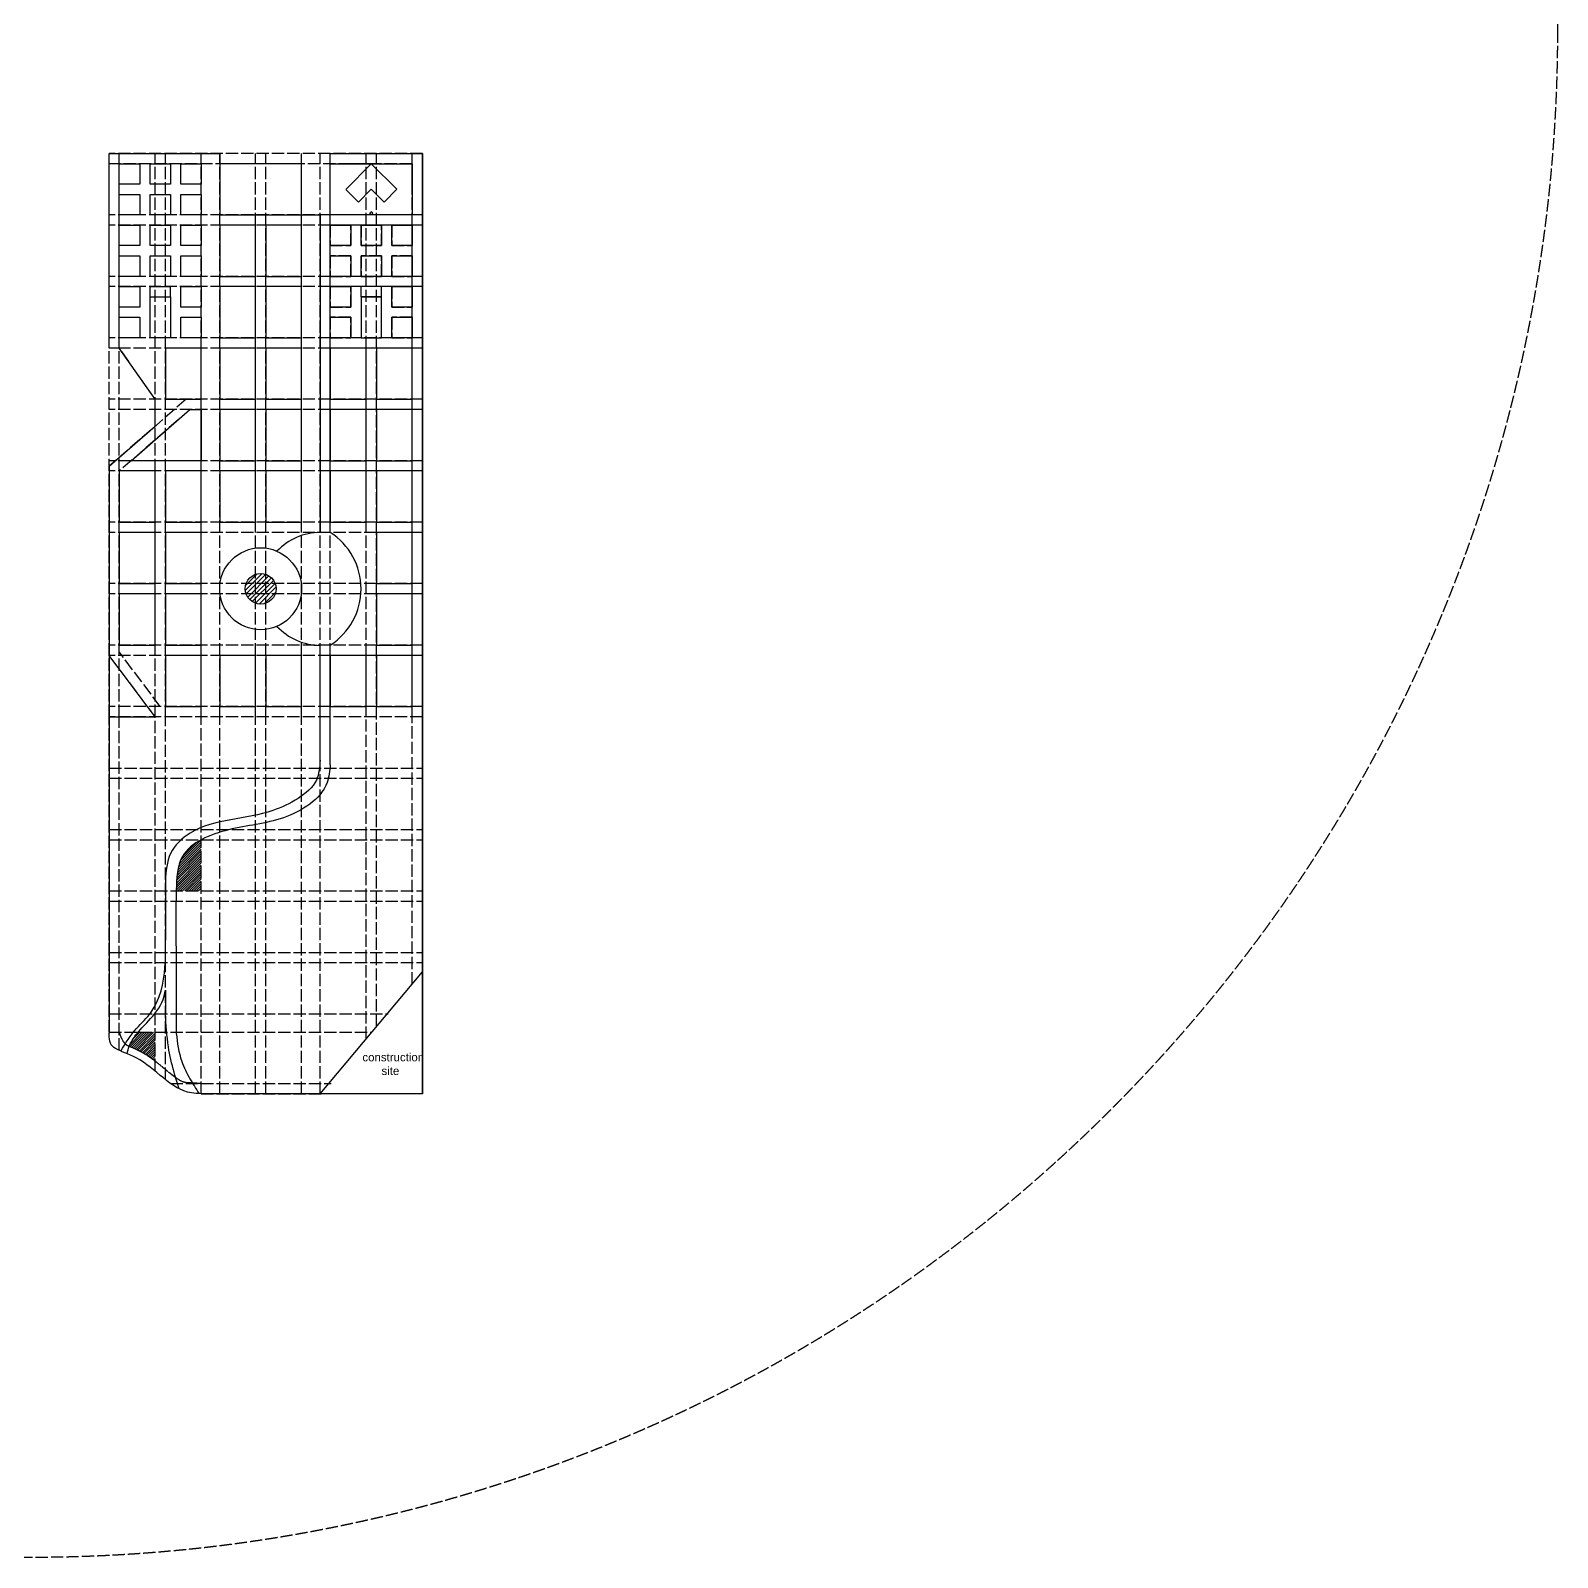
# Model space of a CAD drawing. Header units: millimetres. Extents: x -14568604 to 2614826, y -15966657 to 4339860.
# Drawn here: x -2103801 to -613052, y -14064822 to -12574073 of the extents above; entities that cross this region are included whole.
import ezdxf

# ---------------------------------------------------------------- set-up
doc = ezdxf.new("R2010")
doc.units = ezdxf.units.MM
doc.linetypes.add('ACAD_ISO02W100', pattern=[15, 12, -3])
for name, color, linetype in [('buildings', 1, 'Continuous'), ('občanská vybavenost', 170, 'Continuous'), ('roads', 7, 'Continuous'), ('základní mřížka', 50, 'ACAD_ISO02W100')]:
    doc.layers.add(name, color=color, linetype=linetype)
for name, color, linetype, lineweight in [('kyslíkové stanice', 130, 'Continuous', 30), ('master plan', 7, 'Continuous', 30), ('research centra', 220, 'Continuous', 30), ('universita', 90, 'Continuous', 30), ('vodní plocha', 130, 'Continuous', 30)]:
    doc.layers.add(name, color=color, linetype=linetype, lineweight=lineweight)
doc.styles.get("Standard").update_dxf_attribs({"font": 'arial.ttf'})
pattern_1 = [(45, (6873106.2, -6628408.5), (-1122.53202, 1122.53202), [])]

msp = doc.modelspace()

# ---------------------------------------------------------------- hatches: boundary and pattern name
at = {"layer": 'buildings', "ltscale": 1000}
h = msp.add_hatch(dxfattribs=at)
h.set_pattern_fill('ANSI31', color=256, scale=500)
h.set_pattern_definition(pattern_1)
edge = h.paths.add_edge_path()
edge.add_spline(control_points=[(-1937222.787, -13364066.404), (-1945004.34, -13368238.56), (-1960262.106, -13380694.778), (-1961254.857, -13402049.455), (-1961580.209, -13413884.298), (-1961585.161, -13414066.404)], knot_values=[167592.0974610788, 167592.0974610788, 167592.0974610788, 167592.0974610788, 193013.5709958448, 226465.3012524083, 226988.3350473722, 226988.3350473722, 226988.3350473722, 226988.3350473722], degree=3, periodic=0)
edge.add_line((-1961585.161, -13414066.404), (-1937118.236, -13414066.404))
edge.add_line((-1937118.236, -13414066.404), (-1937118.236, -13364066.404))
edge.add_line((-1937118.236, -13364066.404), (-1937222.787, -13364066.404))
h = msp.add_hatch(dxfattribs=at)
h.set_pattern_fill('ANSI31', color=256, scale=500)
h.set_pattern_definition(pattern_1)
edge = h.paths.add_edge_path()
edge.add_spline(control_points=[(-1998813.868, -13552122.036), (-1999521.702, -13552971.916), (-2002877.97, -13557147.405), (-2005876.814, -13561826.663), (-2007439.204, -13565853.926), (-2007468.371, -13565929.949)], knot_values=[10128.4235786357, 10128.4235786357, 10128.4235786357, 10128.4235786357, 13454.7707628699, 26211.971628506, 26457.0808582192, 26457.0808582192, 26457.0808582192, 26457.0808582192], degree=3, periodic=0)
edge.add_spline(control_points=[(-2007468.371, -13565929.949), (-2007393.555, -13565961.92), (-2007318.552, -13565993.954), (-2006857.626, -13566190.741), (-2006467.066, -13566357.148), (-2005677.092, -13566694.199), (-2005277.679, -13566864.841), (-2004470.773, -13567211.224), (-2004063.28, -13567386.964), (-2003240.983, -13567744.469), (-2002826.179, -13567926.234), (-2001990.022, -13568296.783), (-2001568.669, -13568485.566), (-2000720.183, -13568871.205), (-2000293.048, -13569068.061), (-1999433.777, -13569470.96), (-1999001.639, -13569677.003), (-1998133.16, -13570099.447), (-1997696.818, -13570315.849), (-1997026.176, -13570656.039), (-1996793.087, -13570775.67), (-1996442.838, -13570957.707), (-1996325.985, -13571018.819), (-1996150.566, -13571111.152), (-1996092.069, -13571142.041), (-1995975.031, -13571204.043), (-1995916.487, -13571235.158), (-1995634.603, -13571385.469), (-1995412.293, -13571505.504), (-1995080.326, -13571686.925), (-1994969.919, -13571747.626), (-1994264.908, -13572137.536), (-1993677.28, -13572473.014), (-1992515.851, -13573155.397), (-1991942.05, -13573502.301), (-1990807.612, -13574206.044), (-1990246.975, -13574562.882), (-1989138.177, -13575285.059), (-1988590.016, -13575650.398), (-1987505.473, -13576388.202), (-1986969.091, -13576760.666), (-1985907.407, -13577511.395), (-1985382.105, -13577889.659), (-1984341.891, -13578650.706), (-1983826.98, -13579033.489), (-1982914.39, -13579721.299), (-1982514.88, -13580025.708), (-1982118.236, -13580330.841)], knot_values=[1478.7111302334, 1478.7111302334, 1478.7111302334, 1478.7111302334, 1484.8836474657, 1484.8836474657, 1516.551968215, 1516.551968215, 1548.2202889643, 1548.2202889643, 1579.8886097136, 1579.8886097136, 1611.5569304629, 1611.5569304629, 1643.2252512122, 1643.2252512122, 1674.8935719615, 1674.8935719615, 1706.5618927109, 1706.5618927109, 1738.2302134602, 1738.2302134602, 1755.0477005706, 1755.0477005706, 1763.4564441258, 1763.4564441258, 1767.6608159034, 1767.6608159034, 1771.865187681, 1771.865187681, 1787.8986774361, 1787.8986774361, 1795.9154223137, 1795.9154223137, 1839.2056125039, 1839.2056125039, 1882.4958026941, 1882.4958026941, 1925.7859928844, 1925.7859928844, 1969.0761830746, 1969.0761830746, 2012.3663732648, 2012.3663732648, 2055.6565634551, 2055.6565634551, 2098.9467536453, 2098.9467536453, 2133.111559741, 2133.111559741, 2133.111559741, 2133.111559741], degree=3, periodic=0)
edge.add_line((-1982118.236, -13580330.841), (-1982118.236, -13552117.987))
edge.add_line((-1982118.236, -13552117.987), (-1998813.868, -13552122.036))

# ---------------------------------------------------------------- linework, layer by layer
at = {"layer": 'buildings', "color": 1}
for p, q in [((-1894052.338, -13120470.89), (-1877713.749, -13104132.301)), ((-1893724.732, -13115653.156), (-1882531.483, -13104459.907)), ((-1893233.391, -13124142.071), (-1874042.569, -13104951.249)), ((-1891752.734, -13127151.542), (-1871033.098, -13106431.906)), ((-1889754.412, -13129643.348), (-1868541.291, -13108430.227)), ((-1887275.434, -13131654.498), (-1866530.141, -13110909.206)), ((-1884280.812, -13133150.004), (-1865034.635, -13113903.827)), ((-1880630.643, -13133989.963), (-1864194.676, -13117553.997)), ((-1875858.469, -13133707.917), (-1864476.722, -13122326.171))]:
    msp.add_line(p, q, dxfattribs=at)
at = {"layer": 'buildings', "color": 7}
for radius in [40000, 15000]:
    msp.add_circle((-1879118.236, -13119066.404), radius, dxfattribs=at)
at = {"layer": 'kyslíkové stanice', "ltscale": 1000}
for p, q in [((-1987118.236, -12834066.419), (-1987118.236, -12824066.419)), ((-1987118.236, -12824066.419), (-1967118.236, -12824066.419)), ((-1987118.236, -12834066.419), (-1967118.236, -12834066.419)), ((-1967118.236, -12834066.419), (-1967118.236, -12824066.419)), ((-1761118.236, -12824066.419), (-1781118.236, -12824066.419)), ((-1781118.236, -12834066.419), (-1781118.236, -12824066.419)), ((-1781118.236, -12834066.419), (-1761118.236, -12834066.419)), ((-1761118.236, -12834066.419), (-1761118.236, -12824066.419))]:
    msp.add_line(p, q, dxfattribs=at)
at = {"layer": 'master plan', "ltscale": 1000}
for p, q in [((-1721118.236, -13612066.404), (-1721118.236, -12694066.419)), ((-2017118.236, -12724066.419), (-2017118.236, -12704066.419)), ((-2017118.236, -12704066.419), (-1997118.236, -12704066.419)), ((-1997118.236, -12704066.419), (-1997118.236, -12724066.419)), ((-1987118.236, -12724066.419), (-1987118.236, -12704066.419)), ((-1987118.236, -12704066.419), (-1967118.236, -12704066.419)), ((-1967118.236, -12704066.419), (-1967118.236, -12724066.419)), ((-1957118.236, -12724066.419), (-1957118.236, -12704066.419)), ((-1957118.236, -12704066.419), (-1937118.236, -12704066.419)), ((-1937118.236, -12704066.419), (-1937118.236, -12724066.419)), ((-1997118.236, -12724066.419), (-2017118.236, -12724066.419)), ((-1967118.236, -12724066.419), (-1987118.236, -12724066.419)), ((-1937118.236, -12724066.419), (-1957118.236, -12724066.419)), ((-2017118.236, -12754066.419), (-2017118.236, -12734066.419)), ((-2017118.236, -12734066.419), (-1997118.236, -12734066.419)), ((-1997118.236, -12734066.419), (-1997118.236, -12754066.419)), ((-1987118.236, -12754066.419), (-1987118.236, -12734066.419)), ((-1987118.236, -12734066.419), (-1967118.236, -12734066.419)), ((-1967118.236, -12734066.419), (-1967118.236, -12754066.419)), ((-1957118.236, -12754066.419), (-1957118.236, -12734066.419)), ((-1957118.236, -12734066.419), (-1937118.236, -12734066.419)), ((-1937118.236, -12734066.419), (-1937118.236, -12754066.419)), ((-1997118.236, -12754066.419), (-2017118.236, -12754066.419)), ((-1967118.236, -12754066.419), (-1987118.236, -12754066.419)), ((-1937118.236, -12754066.419), (-1957118.236, -12754066.419)), ((-2017118.236, -12784066.419), (-2017118.236, -12764066.419)), ((-2017118.236, -12764066.419), (-1997118.236, -12764066.419)), ((-1997118.236, -12764066.419), (-1997118.236, -12784066.419)), ((-1987118.236, -12784066.419), (-1987118.236, -12764066.419)), ((-1987118.236, -12764066.419), (-1967118.236, -12764066.419)), ((-1967118.236, -12764066.419), (-1967118.236, -12784066.419)), ((-1957118.236, -12784066.419), (-1957118.236, -12764066.419)), ((-1957118.236, -12764066.419), (-1937118.236, -12764066.419)), ((-1937118.236, -12764066.419), (-1937118.236, -12784066.419)), ((-1884118.236, -12764066.404), (-1919118.236, -12764066.404)), ((-1919118.236, -12764066.404), (-1919118.236, -12814066.404)), ((-1884118.236, -12814066.404), (-1884118.236, -12764066.404)), ((-1839118.236, -12764066.404), (-1874118.236, -12764066.404)), ((-1874118.236, -12764066.404), (-1874118.236, -12814066.404)), ((-1839118.236, -12814066.404), (-1839118.236, -12764066.404)), ((-1811118.236, -12784066.419), (-1811118.236, -12764066.419)), ((-1811118.236, -12764066.419), (-1791118.236, -12764066.419)), ((-1791118.236, -12764066.419), (-1791118.236, -12784066.419)), ((-1781118.236, -12784066.419), (-1781118.236, -12764066.419)), ((-1781118.236, -12764066.419), (-1761118.236, -12764066.419)), ((-1761118.236, -12764066.419), (-1761118.236, -12784066.419)), ((-1751118.236, -12784066.419), (-1751118.236, -12764066.419)), ((-1751118.236, -12764066.419), (-1731118.236, -12764066.419)), ((-1731118.236, -12764066.419), (-1731118.236, -12784066.419)), ((-1997118.236, -12784066.419), (-2017118.236, -12784066.419)), ((-1967118.236, -12784066.419), (-1987118.236, -12784066.419)), ((-1937118.236, -12784066.419), (-1957118.236, -12784066.419)), ((-1791118.236, -12784066.419), (-1811118.236, -12784066.419)), ((-1761118.236, -12784066.419), (-1781118.236, -12784066.419)), ((-1731118.236, -12784066.419), (-1751118.236, -12784066.419)), ((-2017118.236, -12814066.419), (-2017118.236, -12794066.419)), ((-2017118.236, -12794066.419), (-1997118.236, -12794066.419)), ((-1997118.236, -12794066.419), (-1997118.236, -12814066.419)), ((-1987118.236, -12814066.419), (-1987118.236, -12794066.419)), ((-1987118.236, -12794066.419), (-1967118.236, -12794066.419)), ((-1967118.236, -12794066.419), (-1967118.236, -12814066.419)), ((-1957118.236, -12814066.419), (-1957118.236, -12794066.419)), ((-1957118.236, -12794066.419), (-1937118.236, -12794066.419)), ((-1937118.236, -12794066.419), (-1937118.236, -12814066.419)), ((-1811118.236, -12814066.419), (-1811118.236, -12794066.419)), ((-1811118.236, -12794066.419), (-1791118.236, -12794066.419)), ((-1791118.236, -12794066.419), (-1791118.236, -12814066.419)), ((-1781118.236, -12814066.419), (-1781118.236, -12794066.419)), ((-1781118.236, -12794066.419), (-1761118.236, -12794066.419)), ((-1761118.236, -12794066.419), (-1761118.236, -12814066.419)), ((-1751118.236, -12814066.419), (-1751118.236, -12794066.419)), ((-1751118.236, -12794066.419), (-1731118.236, -12794066.419)), ((-1731118.236, -12794066.419), (-1731118.236, -12814066.419)), ((-1997118.236, -12814066.419), (-2017118.236, -12814066.419)), ((-1967118.236, -12814066.419), (-1987118.236, -12814066.419)), ((-1937118.236, -12814066.419), (-1957118.236, -12814066.419)), ((-1919118.236, -12814066.404), (-1884118.236, -12814066.404)), ((-1874118.236, -12814066.404), (-1839118.236, -12814066.404)), ((-1791118.236, -12814066.419), (-1811118.236, -12814066.419)), ((-1761118.236, -12814066.419), (-1781118.236, -12814066.419)), ((-1731118.236, -12814066.419), (-1751118.236, -12814066.419)), ((-2017118.236, -12844066.419), (-2017118.236, -12824066.419)), ((-2017118.236, -12824066.419), (-1997118.236, -12824066.419)), ((-1997118.236, -12824066.419), (-1997118.236, -12844066.419)), ((-1957118.236, -12844066.419), (-1957118.236, -12824066.419)), ((-1957118.236, -12824066.419), (-1937118.236, -12824066.419)), ((-1937118.236, -12824066.419), (-1937118.236, -12844066.419)), ((-1884118.236, -12824066.404), (-1919118.236, -12824066.404)), ((-1919118.236, -12824066.404), (-1919118.236, -12874066.404)), ((-1884118.236, -12874066.404), (-1884118.236, -12824066.404)), ((-1839118.236, -12824066.404), (-1874118.236, -12824066.404)), ((-1874118.236, -12824066.404), (-1874118.236, -12874066.404)), ((-1839118.236, -12874066.404), (-1839118.236, -12824066.404)), ((-1811118.236, -12844066.419), (-1811118.236, -12824066.419)), ((-1811118.236, -12824066.419), (-1791118.236, -12824066.419)), ((-1791118.236, -12824066.419), (-1791118.236, -12844066.419)), ((-1751118.236, -12844066.419), (-1751118.236, -12824066.419)), ((-1751118.236, -12824066.419), (-1731118.236, -12824066.419)), ((-1731118.236, -12824066.419), (-1731118.236, -12844066.419)), ((-1997118.236, -12844066.419), (-2017118.236, -12844066.419)), ((-1937118.236, -12844066.419), (-1957118.236, -12844066.419)), ((-1791118.236, -12844066.419), (-1811118.236, -12844066.419)), ((-1731118.236, -12844066.419), (-1751118.236, -12844066.419)), ((-2017118.236, -12874066.419), (-2017118.236, -12854066.419)), ((-2017118.236, -12854066.419), (-1997118.236, -12854066.419)), ((-1997118.236, -12854066.419), (-1997118.236, -12874066.419)), ((-1957118.236, -12874066.419), (-1957118.236, -12854066.419)), ((-1957118.236, -12854066.419), (-1937118.236, -12854066.419)), ((-1937118.236, -12854066.419), (-1937118.236, -12874066.419)), ((-1811118.236, -12874066.419), (-1811118.236, -12854066.419)), ((-1811118.236, -12854066.419), (-1791118.236, -12854066.419)), ((-1791118.236, -12854066.419), (-1791118.236, -12874066.419)), ((-1751118.236, -12874066.419), (-1751118.236, -12854066.419)), ((-1751118.236, -12854066.419), (-1731118.236, -12854066.419)), ((-1731118.236, -12854066.419), (-1731118.236, -12874066.419)), ((-1997118.236, -12874066.419), (-2017118.236, -12874066.419)), ((-1937118.236, -12874066.419), (-1957118.236, -12874066.419)), ((-1919118.236, -12874066.404), (-1884118.236, -12874066.404)), ((-1874118.236, -12874066.404), (-1839118.236, -12874066.404)), ((-1791118.236, -12874066.419), (-1811118.236, -12874066.419)), ((-1731118.236, -12874066.419), (-1751118.236, -12874066.419)), ((-1937118.236, -12884066.404), (-1972118.236, -12884066.404)), ((-1972118.236, -12884066.404), (-1972118.236, -12934066.404)), ((-1937118.236, -12934066.404), (-1937118.236, -12884066.404)), ((-1884118.236, -12884066.404), (-1919118.236, -12884066.404)), ((-1919118.236, -12884066.404), (-1919118.236, -12934066.404)), ((-1884118.236, -12934066.404), (-1884118.236, -12884066.404)), ((-1839118.236, -12884066.404), (-1874118.236, -12884066.404)), ((-1874118.236, -12884066.404), (-1874118.236, -12934066.404)), ((-1839118.236, -12934066.404), (-1839118.236, -12884066.404)), ((-1776118.236, -12884066.404), (-1811118.236, -12884066.404)), ((-1811118.236, -12884066.404), (-1811118.236, -12934066.404)), ((-1776118.236, -12934066.404), (-1776118.236, -12884066.404)), ((-1731118.236, -12884066.404), (-1766118.236, -12884066.404)), ((-1766118.236, -12884066.404), (-1766118.236, -12934066.404)), ((-1731118.236, -12934066.404), (-1731118.236, -12884066.404)), ((-1972118.236, -12934066.404), (-1937118.236, -12934066.404)), ((-1919118.236, -12934066.404), (-1884118.236, -12934066.404)), ((-1874118.236, -12934066.404), (-1839118.236, -12934066.404)), ((-1811118.236, -12934066.404), (-1776118.236, -12934066.404)), ((-1766118.236, -12934066.404), (-1731118.236, -12934066.404)), ((-2005618.236, -12994066.404), (-1948118.236, -12944066.404)), ((-1948118.236, -12944066.404), (-1937118.236, -12944066.404)), ((-1937118.236, -12944066.404), (-1937118.236, -12994066.404)), ((-1884118.236, -12944066.404), (-1919118.236, -12944066.404)), ((-1919118.236, -12944066.404), (-1919118.236, -12994066.404)), ((-1884118.236, -12994066.404), (-1884118.236, -12944066.404)), ((-1839118.236, -12944066.404), (-1874118.236, -12944066.404)), ((-1874118.236, -12944066.404), (-1874118.236, -12994066.404)), ((-1839118.236, -12994066.404), (-1839118.236, -12944066.404)), ((-1776118.236, -12944066.404), (-1811118.236, -12944066.404)), ((-1811118.236, -12944066.404), (-1811118.236, -12994066.404)), ((-1776118.236, -12994066.404), (-1776118.236, -12944066.404)), ((-1731118.236, -12944066.404), (-1766118.236, -12944066.404)), ((-1766118.236, -12944066.404), (-1766118.236, -12994066.404)), ((-1731118.236, -12994066.404), (-1731118.236, -12944066.404)), ((-1937118.236, -12994066.404), (-2005618.236, -12994066.404)), ((-1919118.236, -12994066.404), (-1884118.236, -12994066.404)), ((-1874118.236, -12994066.404), (-1839118.236, -12994066.404)), ((-1811118.236, -12994066.404), (-1776118.236, -12994066.404)), ((-1766118.236, -12994066.404), (-1731118.236, -12994066.404)), ((-1982118.236, -13004066.404), (-2017118.236, -13004066.404)), ((-2017118.236, -13004066.404), (-2017118.236, -13054066.404)), ((-1982118.236, -13054066.404), (-1982118.236, -13004066.404)), ((-1937118.236, -13004066.404), (-1972118.236, -13004066.404)), ((-1972118.236, -13004066.404), (-1972118.236, -13054066.404)), ((-1937118.236, -13054066.404), (-1937118.236, -13004066.404)), ((-1884118.236, -13004066.404), (-1919118.236, -13004066.404)), ((-1919118.236, -13004066.404), (-1919118.236, -13054066.404)), ((-1884118.236, -13054066.404), (-1884118.236, -13004066.404)), ((-1839118.236, -13004066.404), (-1874118.236, -13004066.404)), ((-1874118.236, -13004066.404), (-1874118.236, -13054066.404)), ((-1839118.236, -13054066.404), (-1839118.236, -13004066.404)), ((-1776118.236, -13004066.404), (-1811118.236, -13004066.404)), ((-1811118.236, -13004066.404), (-1811118.236, -13054066.404)), ((-1776118.236, -13054066.404), (-1776118.236, -13004066.404)), ((-1731118.236, -13004066.404), (-1766118.236, -13004066.404)), ((-1766118.236, -13004066.404), (-1766118.236, -13054066.404)), ((-1731118.236, -13054066.404), (-1731118.236, -13004066.404)), ((-2017118.236, -13054066.404), (-1982118.236, -13054066.404)), ((-1972118.236, -13054066.404), (-1937118.236, -13054066.404)), ((-1919118.236, -13054066.404), (-1884118.236, -13054066.404)), ((-1874118.236, -13054066.404), (-1839118.236, -13054066.404)), ((-1811118.236, -13054066.404), (-1776118.236, -13054066.404)), ((-1766118.236, -13054066.404), (-1731118.236, -13054066.404)), ((-1982118.236, -13064066.404), (-2017118.236, -13064066.404)), ((-2017118.236, -13064066.404), (-2017118.236, -13114066.404)), ((-1982118.236, -13114066.404), (-1982118.236, -13064066.404)), ((-1937118.236, -13064066.404), (-1972118.236, -13064066.404)), ((-1972118.236, -13064066.404), (-1972118.236, -13114066.404)), ((-1937118.236, -13114066.404), (-1937118.236, -13064066.404)), ((-1731118.236, -13064066.404), (-1766118.236, -13064066.404)), ((-1766118.236, -13064066.404), (-1766118.236, -13114066.404)), ((-1731118.236, -13114066.404), (-1731118.236, -13064066.404)), ((-2017118.236, -13114066.404), (-1982118.236, -13114066.404)), ((-1972118.236, -13114066.404), (-1937118.236, -13114066.404)), ((-1766118.236, -13114066.404), (-1731118.236, -13114066.404)), ((-1982118.236, -13124066.404), (-2017118.236, -13124066.404)), ((-2017118.236, -13124066.404), (-2017118.236, -13174066.404)), ((-1982118.236, -13174066.404), (-1982118.236, -13124066.404)), ((-1937118.236, -13124066.404), (-1972118.236, -13124066.404)), ((-1972118.236, -13124066.404), (-1972118.236, -13174066.404)), ((-1937118.236, -13174066.404), (-1937118.236, -13124066.404)), ((-1731118.236, -13124066.404), (-1766118.236, -13124066.404)), ((-1766118.236, -13124066.404), (-1766118.236, -13174066.404)), ((-1731118.236, -13174066.404), (-1731118.236, -13124066.404)), ((-2017118.236, -13174066.404), (-1982118.236, -13174066.404)), ((-1972118.236, -13174066.404), (-1937118.236, -13174066.404)), ((-1766118.236, -13174066.404), (-1731118.236, -13174066.404)), ((-1982118.236, -13244066.404), (-2027118.236, -13184066.404)), ((-2027118.236, -13184066.404), (-2027118.236, -13244066.404)), ((-2017118.236, -13181633.752), (-2016732.229, -13181247.745)), ((-2015060.759, -13184066.404), (-2014807.889, -13183813.533)), ((-1937118.236, -13184066.404), (-1972118.236, -13184066.404)), ((-1972118.236, -13184066.404), (-1972118.236, -13234066.404)), ((-1937118.236, -13234066.404), (-1937118.236, -13184066.404)), ((-1884118.236, -13184066.404), (-1919118.236, -13184066.404)), ((-1919118.236, -13184066.404), (-1919118.236, -13234066.404)), ((-1884118.236, -13234066.404), (-1884118.236, -13184066.404)), ((-1839118.236, -13184066.404), (-1874118.236, -13184066.404)), ((-1874118.236, -13184066.404), (-1874118.236, -13234066.404)), ((-1839118.236, -13234066.404), (-1839118.236, -13184066.404)), ((-1776118.236, -13184066.404), (-1811118.236, -13184066.404)), ((-1811118.236, -13184066.404), (-1811118.236, -13234066.404)), ((-1776118.236, -13234066.404), (-1776118.236, -13184066.404)), ((-1731118.236, -13184066.404), (-1766118.236, -13184066.404)), ((-1766118.236, -13184066.404), (-1766118.236, -13234066.404)), ((-1731118.236, -13234066.404), (-1731118.236, -13184066.404)), ((-1972118.236, -13234066.404), (-1937118.236, -13234066.404)), ((-1919118.236, -13234066.404), (-1884118.236, -13234066.404)), ((-1874118.236, -13234066.404), (-1839118.236, -13234066.404)), ((-1811118.236, -13234066.404), (-1776118.236, -13234066.404)), ((-1766118.236, -13234066.404), (-1731118.236, -13234066.404)), ((-2027118.236, -13244066.404), (-1982118.236, -13244066.404)), ((-1821118.236, -13612066.404), (-1721118.236, -13493165.745))]:
    msp.add_line(p, q, dxfattribs=at)
at = {"layer": 'občanská vybavenost', "ltscale": 1000}
for p, q in [((-1919118.236, -12704066.419), (-1919118.236, -12754066.419)), ((-1839118.236, -12704066.419), (-1919118.236, -12704066.419)), ((-1839118.236, -12754066.419), (-1839118.236, -12704066.419)), ((-1919118.236, -12754066.419), (-1839118.236, -12754066.419))]:
    msp.add_line(p, q, dxfattribs=at)
at = {"layer": 'research centra', "ltscale": 1000}
for p, q in [((-1987118.236, -12854066.419), (-1987118.236, -12834066.419)), ((-1987118.236, -12834066.419), (-1967118.236, -12834066.419)), ((-1967118.236, -12834066.419), (-1967118.236, -12854066.419)), ((-1781118.236, -12834066.419), (-1781118.236, -12854066.419)), ((-1761118.236, -12834066.419), (-1781118.236, -12834066.419)), ((-1761118.236, -12854066.419), (-1761118.236, -12834066.419)), ((-1987118.236, -12874066.419), (-1987118.236, -12854066.419)), ((-1967118.236, -12854066.419), (-1967118.236, -12874066.419)), ((-1781118.236, -12854066.419), (-1781118.236, -12874066.419)), ((-1761118.236, -12874066.419), (-1761118.236, -12854066.419)), ((-1967118.236, -12874066.419), (-1987118.236, -12874066.419)), ((-1781118.236, -12874066.419), (-1761118.236, -12874066.419))]:
    msp.add_line(p, q, dxfattribs=at)
at = {"layer": 'roads', "ltscale": 1000}
msp.add_line((-1937118.236, -13244066.404), (-1937118.236, -12934066.404), dxfattribs=at)
at = {"layer": 'universita', "ltscale": 1000}
for p, q in [((-1811118.236, -12754066.419), (-1811118.236, -12704066.419)), ((-1811118.236, -12704066.419), (-1731118.236, -12704066.419)), ((-1795790.968, -12729066.419), (-1771118.236, -12704066.419)), ((-1771118.236, -12704066.419), (-1746118.236, -12729066.419)), ((-1731118.236, -12704066.419), (-1731118.236, -12754066.419)), ((-1783617.151, -12741731.124), (-1796116.066, -12729395.829)), ((-1771118.778, -12729066.419), (-1783617.151, -12741731.124)), ((-1758536.419, -12741484.602), (-1771118.778, -12729066.419)), ((-1746118.236, -12729066.419), (-1758536.419, -12741484.602)), ((-1731118.236, -12754066.419), (-1811118.236, -12754066.419)), ((-1771118.778, -12750940.951), (-1772681.109, -12752524.005)), ((-1771118.236, -12754066.419), (-1772681.109, -12752524.005)), ((-1769555.234, -12752503.417), (-1771118.778, -12750940.951)), ((-1769555.234, -12752503.417), (-1771118.236, -12754066.419))]:
    msp.add_line(p, q, dxfattribs=at)
at = {"layer": 'vodní plocha', "ltscale": 1000}
for p, q in [((-2027118.236, -12694066.419), (-1919118.236, -12694066.419)), ((-1919118.236, -12694066.419), (-1919118.236, -12754066.419)), ((-1811118.236, -13064066.404), (-1811118.236, -12694066.419)), ((-1811118.236, -12694066.419), (-1721118.236, -12694066.419)), ((-1721118.236, -12694066.419), (-1721118.236, -13244066.404)), ((-1721118.236, -12694066.419), (-1721118.236, -13612066.404)), ((-1919118.236, -12754066.419), (-1821118.236, -12754066.419)), ((-1821118.236, -12754066.419), (-1821118.236, -13064066.404)), ((-2017118.236, -12884066.404), (-2027118.236, -12884066.404)), ((-1982118.225, -12934066.419), (-2017118.236, -12884066.404)), ((-1982118.236, -12960379.664), (-1982118.225, -12934066.419)), ((-2027118.236, -12999510.099), (-1982118.236, -12960379.664)), ((-2027118.236, -12999510.099), (-2027118.236, -13553104.836)), ((-1821118.236, -13286371.3), (-1821118.236, -13174374.502)), ((-1811118.236, -13290879.454), (-1811118.236, -13174066.404)), ((-1972118.236, -13404014.114), (-1972118.236, -13462144.695)), ((-1961570.134, -13482677.023), (-1961570.134, -13553123.129)), ((-1972118.236, -13511002.913), (-1972118.236, -13534066.404))]:
    msp.add_line(p, q, dxfattribs=at)
for points in [[(-2027118.236, -12884066.419), (-2027118.236, -12694066.419)], [(-1721118.236, -13612066.404), (-1937118.236, -13612066.404)]]:
    msp.add_lwpolyline(points, dxfattribs=at)
at = {"layer": 'vodní plocha'}
for centre, radius, start, end in [((-1820638.39, -13122654.241), 58589.802, 90.469253009, 136.570146191), ((-1846497.403, -13119066.404), 65396.372, 302.751457432, 57.248542568), ((-1820235.709, -13115383.513), 58997.591, 223.210525824, 269.142897566)]:
    msp.add_arc(centre, radius, start, end, dxfattribs=at)
at = {"layer": 'vodní plocha', "ltscale": 1000}
for points in [[(-1821118.236, -13286371.3), (-1824723.931, -13305797.506), (-1842528.79, -13323693.56), (-1867310.155, -13335539.112), (-1908207.701, -13344577.455), (-1948081.165, -13357676.126), (-1967098.942, -13377513.871), (-1972118.236, -13404014.114)], [(-1811118.236, -13290879.454), (-1814328.275, -13308224.52), (-1856894.629, -13342601.771), (-1910476.635, -13354434.083), (-1955519.594, -13380619.83), (-1961570.134, -13413519.819), (-1961570.134, -13482677.023)]]:
    msp.add_spline(points, degree=3, dxfattribs=at)
for points, knots in [([(-2015772.958, -13570407.069), (-2011035.094, -13562780.117), (-2002349.812, -13549188.026), (-1978716.687, -13527693.836), (-1971712.394, -13494812.944), (-1972009.775, -13470875.263), (-1972118.236, -13462144.695)], [2543.97719049, 2543.97719049, 2543.97719049, 2543.97719049, 29389.6574085048, 50823.1679213617, 96781.5676145608, 123166.778746266, 123166.778746266, 123166.778746266, 123166.778746266]), ([(-2009504.536, -13572974.595), (-2008940.389, -13570497.908), (-2007225.154, -13563930.549), (-2000133.946, -13552865.757), (-1987017.984, -13539599.891), (-1975153.915, -13525448.802), (-1972755.318, -13514034.598), (-1972118.236, -13511002.913)], [2786.7390503887, 2786.7390503887, 2786.7390503887, 2786.7390503887, 10373.5328083496, 23130.7336739853, 41398.2482756063, 66926.9590988468, 76159.8658077372, 76159.8658077372, 76159.8658077372, 76159.8658077372]), ([(-1958605.074, -13607246.216), (-1960382.622, -13601821.912), (-1964688.036, -13588405.093), (-1970296.078, -13564054.753), (-1971461.808, -13544869.631), (-1972118.236, -13534066.404)], [3762.3027839953, 3762.3027839953, 3762.3027839953, 3762.3027839953, 20887.180579686, 46035.8232553916, 78449.3219826174, 78449.3219826174, 78449.3219826174, 78449.3219826174]), ([(-1961570.134, -13553123.129), (-1960409.236, -13562432.053), (-1958465.989, -13578014.407), (-1948741.788, -13597167.702), (-1942273.104, -13607217.911), (-1939152.215, -13611974.759)], [0, 0, 0, 0, 27883.5774319332, 46674.7617728929, 63760.490251355, 63760.490251355, 63760.490251355, 63760.490251355])]:
    msp.add_open_spline(points, degree=3, knots=knots, dxfattribs=at)
at = {"layer": 'vodní plocha'}
msp.add_open_spline([(-1937118.236, -13612066.404), (-1940700.035, -13611913.341), (-1965288.451, -13610706.621), (-1986590.278, -13579590.169), (-2025168.859, -13567957.697), (-2026868.364, -13561891.371), (-2027118.236, -13553104.836)], degree=3, knots=[0, 0, 0, 0, 233.3903323575, 1840.0090520855, 2455.119198927, 3133.9849291506, 3133.9849291506, 3133.9849291506, 3133.9849291506], dxfattribs=at)
at = {"layer": 'základní mřížka', "ltscale": 1000}
for p, q in [((-1721118.236, -12694066.419), (-2027118.236, -12694066.419)), ((-2027118.236, -12944066.419), (-2027118.236, -12694066.419)), ((-2017118.236, -12944066.419), (-2017118.236, -12694066.419)), ((-1982118.236, -12944066.419), (-1982118.236, -12694066.419)), ((-1972118.236, -12944066.419), (-1972118.236, -12694066.419)), ((-1937118.236, -13244066.404), (-1937118.236, -12694066.419)), ((-1919118.236, -12944066.419), (-1919118.236, -12694066.419)), ((-1919118.236, -12704066.419), (-1919118.236, -12694066.419)), ((-1884118.236, -12944066.419), (-1884118.236, -12694066.419)), ((-1874118.236, -12944066.419), (-1874118.236, -12694066.419)), ((-1839118.236, -12944066.419), (-1839118.236, -12694066.419)), ((-1821118.236, -12944066.419), (-1821118.236, -12694066.419)), ((-1811118.236, -12944066.419), (-1811118.236, -12694066.419)), ((-1776118.236, -12944066.419), (-1776118.236, -12694066.419)), ((-1766118.236, -12944066.419), (-1766118.236, -12694066.419)), ((-1731118.236, -12944066.419), (-1731118.236, -12694066.419)), ((-1721118.236, -12944066.419), (-1721118.236, -12694066.419)), ((-1731118.236, -12704066.419), (-2027118.236, -12704066.419)), ((-2017118.236, -12724066.419), (-2017118.236, -12704066.419)), ((-2017118.236, -12704066.419), (-1997118.236, -12704066.419)), ((-1997118.236, -12704066.419), (-1997118.236, -12724066.419)), ((-1987118.236, -12724066.419), (-1987118.236, -12704066.419)), ((-1987118.236, -12704066.419), (-1967118.236, -12704066.419)), ((-1967118.236, -12704066.419), (-1967118.236, -12724066.419)), ((-1957118.236, -12724066.419), (-1957118.236, -12704066.419)), ((-1957118.236, -12704066.419), (-1937118.236, -12704066.419)), ((-1937118.236, -12704066.419), (-1937118.236, -12724066.419)), ((-1874118.236, -12704066.419), (-1884118.236, -12704066.419)), ((-1771118.236, -12704066.419), (-1796118.236, -12704066.419)), ((-1749243.236, -12704066.419), (-1746118.236, -12704066.419)), ((-1731118.236, -12724066.419), (-1731118.236, -12704066.419)), ((-1997118.236, -12724066.419), (-2017118.236, -12724066.419)), ((-1967118.236, -12724066.419), (-1987118.236, -12724066.419)), ((-1937118.236, -12724066.419), (-1957118.236, -12724066.419)), ((-2017118.236, -12754066.419), (-2017118.236, -12734066.419)), ((-2017118.236, -12734066.419), (-1997118.236, -12734066.419)), ((-1997118.236, -12734066.419), (-1997118.236, -12754066.419)), ((-1987118.236, -12754066.419), (-1987118.236, -12734066.419)), ((-1987118.236, -12734066.419), (-1967118.236, -12734066.419)), ((-1967118.236, -12734066.419), (-1967118.236, -12754066.419)), ((-1957118.236, -12754066.419), (-1957118.236, -12734066.419)), ((-1957118.236, -12734066.419), (-1937118.236, -12734066.419)), ((-1937118.236, -12734066.419), (-1937118.236, -12754066.419)), ((-1721118.236, -12754066.419), (-2027118.236, -12754066.419)), ((-1997118.236, -12754066.419), (-2017118.236, -12754066.419)), ((-1967118.236, -12754066.419), (-1987118.236, -12754066.419)), ((-1937118.236, -12754066.419), (-1957118.236, -12754066.419)), ((-1919118.236, -12764066.419), (-1919118.236, -12754066.404)), ((-1766118.236, -12754066.419), (-1776118.236, -12754066.419)), ((-1721118.236, -12764066.419), (-2027118.236, -12764066.419)), ((-1721118.236, -12764066.419), (-2027118.236, -12764066.419)), ((-2017118.236, -12784066.419), (-2017118.236, -12764066.419)), ((-2017118.236, -12764066.419), (-1997118.236, -12764066.419)), ((-1997118.236, -12764066.419), (-1997118.236, -12784066.419)), ((-1987118.236, -12784066.419), (-1987118.236, -12764066.419)), ((-1967118.236, -12764066.419), (-1967118.236, -12784066.419)), ((-1957118.236, -12784066.419), (-1957118.236, -12764066.419)), ((-1957118.236, -12764066.419), (-1937118.236, -12764066.419)), ((-1937118.236, -12764066.419), (-1937118.236, -12784066.419)), ((-1811118.236, -12764066.419), (-1811118.236, -12784066.419)), ((-1791118.236, -12764066.419), (-1811118.236, -12764066.419)), ((-1791118.236, -12784066.419), (-1791118.236, -12764066.419)), ((-1781118.236, -12764066.419), (-1781118.236, -12784066.419)), ((-1761118.236, -12764066.419), (-1781118.236, -12764066.419)), ((-1761118.236, -12784066.419), (-1761118.236, -12764066.419)), ((-1751118.236, -12764066.419), (-1751118.236, -12784066.419)), ((-1731118.236, -12764066.419), (-1751118.236, -12764066.419)), ((-1731118.236, -12784066.419), (-1731118.236, -12764066.419)), ((-1997118.236, -12784066.419), (-2017118.236, -12784066.419)), ((-1967118.236, -12784066.419), (-1987118.236, -12784066.419)), ((-1937118.236, -12784066.419), (-1957118.236, -12784066.419)), ((-1811118.236, -12784066.419), (-1791118.236, -12784066.419)), ((-1781118.236, -12784066.419), (-1761118.236, -12784066.419)), ((-1766118.236, -12784066.419), (-1776118.236, -12784066.419)), ((-1751118.236, -12784066.419), (-1731118.236, -12784066.419)), ((-2017118.236, -12814066.419), (-2017118.236, -12794066.419)), ((-2017118.236, -12794066.419), (-1997118.236, -12794066.419)), ((-1997118.236, -12794066.419), (-1997118.236, -12814066.419)), ((-1987118.236, -12814066.419), (-1987118.236, -12794066.419)), ((-1987118.236, -12794066.419), (-1967118.236, -12794066.419)), ((-1967118.236, -12794066.419), (-1967118.236, -12814066.419)), ((-1957118.236, -12814066.419), (-1957118.236, -12794066.419)), ((-1957118.236, -12794066.419), (-1937118.236, -12794066.419)), ((-1937118.236, -12794066.419), (-1937118.236, -12814066.419)), ((-1811118.236, -12794066.419), (-1811118.236, -12814066.419)), ((-1791118.236, -12794066.419), (-1811118.236, -12794066.419)), ((-1791118.236, -12814066.419), (-1791118.236, -12794066.419)), ((-1781118.236, -12794066.419), (-1781118.236, -12814066.419)), ((-1761118.236, -12794066.419), (-1781118.236, -12794066.419)), ((-1761118.236, -12814066.419), (-1761118.236, -12794066.419)), ((-1751118.236, -12794066.419), (-1751118.236, -12814066.419)), ((-1731118.236, -12794066.419), (-1751118.236, -12794066.419)), ((-1731118.236, -12814066.419), (-1731118.236, -12794066.419)), ((-1721118.236, -12814066.419), (-2027118.236, -12814066.419)), ((-1997118.236, -12814066.419), (-2017118.236, -12814066.419)), ((-1937118.236, -12814066.419), (-1957118.236, -12814066.419)), ((-1811118.236, -12814066.419), (-1791118.236, -12814066.419)), ((-1781118.236, -12814066.419), (-1761118.236, -12814066.419)), ((-1766118.236, -12814066.419), (-1776118.236, -12814066.419)), ((-1751118.236, -12814066.419), (-1731118.236, -12814066.419)), ((-1721118.236, -12824066.419), (-2027118.236, -12824066.419)), ((-1721118.236, -12824066.419), (-2027118.236, -12824066.419)), ((-2017118.236, -12844066.419), (-2017118.236, -12824066.419)), ((-2017118.236, -12824066.419), (-1997118.236, -12824066.419)), ((-1997118.236, -12824066.419), (-1997118.236, -12844066.419)), ((-1957118.236, -12844066.419), (-1957118.236, -12824066.419)), ((-1957118.236, -12824066.419), (-1937118.236, -12824066.419)), ((-1937118.236, -12824066.419), (-1937118.236, -12844066.419)), ((-1811118.236, -12824066.419), (-1811118.236, -12844066.419)), ((-1791118.236, -12824066.419), (-1811118.236, -12824066.419)), ((-1791118.236, -12844066.419), (-1791118.236, -12824066.419)), ((-1751118.236, -12824066.419), (-1751118.236, -12844066.419)), ((-1731118.236, -12824066.419), (-1751118.236, -12824066.419)), ((-1731118.236, -12844066.419), (-1731118.236, -12824066.419)), ((-1997118.236, -12844066.419), (-2017118.236, -12844066.419)), ((-1937118.236, -12844066.419), (-1957118.236, -12844066.419)), ((-1811118.236, -12844066.419), (-1791118.236, -12844066.419)), ((-1751118.236, -12844066.419), (-1731118.236, -12844066.419)), ((-2017118.236, -12874066.419), (-2017118.236, -12854066.419)), ((-2017118.236, -12854066.419), (-1997118.236, -12854066.419)), ((-1997118.236, -12854066.419), (-1997118.236, -12874066.419)), ((-1957118.236, -12874066.419), (-1957118.236, -12854066.419)), ((-1957118.236, -12854066.419), (-1937118.236, -12854066.419)), ((-1937118.236, -12854066.419), (-1937118.236, -12874066.419)), ((-1811118.236, -12854066.419), (-1811118.236, -12874066.419)), ((-1791118.236, -12854066.419), (-1811118.236, -12854066.419)), ((-1791118.236, -12874066.419), (-1791118.236, -12854066.419)), ((-1751118.236, -12854066.419), (-1751118.236, -12874066.419)), ((-1731118.236, -12854066.419), (-1751118.236, -12854066.419)), ((-1731118.236, -12874066.419), (-1731118.236, -12854066.419)), ((-1721118.236, -12874066.419), (-2027118.236, -12874066.419)), ((-1997118.236, -12874066.419), (-2017118.236, -12874066.419)), ((-1937118.236, -12874066.419), (-1957118.236, -12874066.419)), ((-1919118.236, -12884066.419), (-1919118.236, -12874066.419)), ((-1811118.236, -12874066.419), (-1791118.236, -12874066.419)), ((-1751118.236, -12874066.419), (-1731118.236, -12874066.419)), ((-1721118.236, -12884066.419), (-2027118.236, -12884066.419)), ((-1721118.236, -12884066.419), (-2027118.236, -12884066.419)), ((-1982118.236, -12934066.404), (-2017118.236, -12884066.404)), ((-2027118.236, -13244066.404), (-2027118.236, -12934066.404)), ((-1721118.236, -12934066.404), (-2027118.236, -12934066.404)), ((-1951857.987, -12934066.404), (-2027118.236, -12999510.099)), ((-1721118.236, -12934066.419), (-2027118.236, -12934066.419)), ((-2017118.236, -13244066.404), (-2017118.236, -12934066.404)), ((-1982118.236, -13244066.404), (-1982118.236, -12934066.404)), ((-1972118.236, -13244066.404), (-1972118.236, -12934066.404)), ((-1972118.236, -13244066.404), (-1972118.236, -12934066.404)), ((-1919118.236, -13244066.404), (-1919118.236, -12934066.404)), ((-1884118.236, -13244066.404), (-1884118.236, -12934066.404)), ((-1874118.236, -13244066.404), (-1874118.236, -12934066.404)), ((-1839118.236, -13244066.404), (-1839118.236, -12934066.404)), ((-1821118.236, -13244066.404), (-1821118.236, -12934066.404)), ((-1811118.236, -13244066.404), (-1811118.236, -12934066.404)), ((-1776118.236, -13244066.404), (-1776118.236, -12934066.404)), ((-1766118.236, -13546671.041), (-1766118.236, -12934066.404)), ((-1731118.236, -13244066.404), (-1731118.236, -12934066.404)), ((-1721118.236, -13244066.404), (-1721118.236, -12934066.404)), ((-1721118.236, -12944066.404), (-2027118.236, -12944066.404)), ((-1948118.236, -12944066.404), (-2017118.236, -13004066.404)), ((-1721118.236, -12994066.404), (-2027118.236, -12994066.404)), ((-1721118.236, -13004066.404), (-2027118.236, -13004066.404)), ((-1721118.236, -13054066.404), (-2027118.236, -13054066.404)), ((-1721118.236, -13064066.404), (-2027118.236, -13064066.404)), ((-1721118.236, -13064066.404), (-2027118.236, -13064066.404)), ((-1721118.236, -13114066.404), (-2027118.236, -13114066.404)), ((-1721118.236, -13124066.404), (-2027118.236, -13124066.404)), ((-1721118.236, -13124066.404), (-2027118.236, -13124066.404)), ((-1721118.236, -13174066.404), (-2027118.236, -13174066.404)), ((-1721118.236, -13184066.404), (-2027118.236, -13184066.404)), ((-1721118.236, -13184066.404), (-2027118.236, -13184066.404)), ((-1982118.236, -13244066.404), (-2027118.236, -13184066.404)), ((-1977118.236, -13234066.404), (-2017118.236, -13180733.07)), ((-1721118.236, -13234066.404), (-2027118.236, -13234066.404)), ((-1731118.236, -13505355.811), (-1731118.236, -13226066.404)), ((-1721118.236, -13244066.404), (-2027118.236, -13244066.404)), ((-2027043.519, -13552128.883), (-2027118.236, -13244066.404)), ((-2017118.236, -13569828.524), (-2017118.236, -13244066.404)), ((-1982118.236, -13590141.709), (-1982118.236, -13244066.404)), ((-1972118.236, -13598320.125), (-1972118.236, -13244066.404)), ((-1937118.236, -13612066.404), (-1937118.236, -13244066.404)), ((-1919118.236, -13612066.404), (-1919118.236, -13244066.404)), ((-1884118.236, -13612066.404), (-1884118.236, -13244066.404)), ((-1874118.236, -13612066.404), (-1874118.236, -13244066.404)), ((-1839118.236, -13612066.404), (-1839118.236, -13244066.404)), ((-1821118.236, -13612066.404), (-1821118.236, -13244066.404)), ((-1776118.236, -13558561.107), (-1776118.236, -13244066.404)), ((-1721118.236, -13612066.404), (-1721118.236, -13244066.404)), ((-2027118.236, -13294066.404), (-1721118.236, -13294066.404)), ((-2027118.236, -13304066.404), (-1721118.236, -13304066.404)), ((-2027118.236, -13354066.404), (-1721118.236, -13354066.404)), ((-2027118.236, -13364066.404), (-1721118.236, -13364066.404)), ((-2027118.236, -13414066.404), (-1721118.236, -13414066.404)), ((-2027118.236, -13424066.404), (-1721118.236, -13424066.404)), ((-2027118.236, -13474066.404), (-1721118.236, -13474066.404)), ((-2027118.236, -13484066.404), (-1721118.236, -13484066.404)), ((-2027118.236, -13534066.404), (-1754670.687, -13534066.404)), ((-2027118.236, -13552066.404), (-1770655.942, -13552066.404)), ((-1967102.594, -13602066.404), (-1810453.814, -13602066.404)), ((-1937118.236, -13612066.404), (-1818657.216, -13612066.404))]:
    msp.add_line(p, q, dxfattribs=at)
msp.add_circle((-2103801.02, -12574073.187), 1490749.138, dxfattribs=at)
at = {"layer": 'základní mřížka'}
msp.add_open_spline([(-1937118.236, -13602066.404), (-1953687.577, -13601525.128), (-1955149.083, -13600772.75), (-1957809.604, -13599233.22), (-1958705.764, -13598669.267), (-1959606.844, -13598081.085), (-1959908.317, -13597879.757), (-1960625.1, -13597393.402), (-1961041.162, -13597105.024), (-1961876.632, -13596514.73), (-1962296.039, -13596212.813), (-1963138.335, -13595596.286), (-1963561.224, -13595281.675), (-1964410.65, -13594640.653), (-1964837.186, -13594314.242), (-1965694.101, -13593650.556), (-1966124.48, -13593313.282), (-1966989.309, -13592628.839), (-1967423.759, -13592281.671), (-1968296.999, -13591578.441), (-1968735.788, -13591222.379), (-1969618.01, -13590502.382), (-1970061.443, -13590138.448), (-1970953.296, -13589403.747), (-1971401.716, -13589032.981), (-1972303.926, -13588285.677), (-1972757.716, -13587909.138), (-1973671.086, -13587151.359), (-1974130.667, -13586770.119), (-1975056.078, -13586004.026), (-1975521.908, -13585619.172), (-1976460.313, -13584846.952), (-1976932.888, -13584459.586), (-1977885.314, -13583683.456), (-1978365.165, -13583294.693), (-1979332.709, -13582516.906), (-1979820.401, -13582127.881), (-1980804.223, -13581350.723), (-1981300.354, -13580962.59), (-1982301.679, -13580188.396), (-1982806.873, -13579802.334), (-1983826.98, -13579033.489), (-1984341.891, -13578650.706), (-1985382.105, -13577889.659), (-1985907.407, -13577511.395), (-1986969.091, -13576760.666), (-1987505.473, -13576388.202), (-1988590.016, -13575650.398), (-1989138.177, -13575285.059), (-1990246.975, -13574562.882), (-1990807.612, -13574206.044), (-1991942.05, -13573502.301), (-1992515.851, -13573155.397), (-1993677.28, -13572473.014), (-1994264.908, -13572137.536), (-1994969.919, -13571747.626), (-1995080.326, -13571686.925), (-1995412.293, -13571505.504), (-1995634.603, -13571385.469), (-1995916.487, -13571235.158), (-1995975.031, -13571204.043), (-1996092.069, -13571142.041), (-1996150.566, -13571111.152), (-1996325.985, -13571018.819), (-1996442.838, -13570957.707), (-1996793.087, -13570775.67), (-1997026.176, -13570656.039), (-1997696.818, -13570315.849), (-1998133.16, -13570099.447), (-1999001.639, -13569677.003), (-1999433.777, -13569470.96), (-2000293.048, -13569068.061), (-2000720.183, -13568871.205), (-2001568.669, -13568485.566), (-2001990.022, -13568296.783), (-2002826.179, -13567926.234), (-2003240.983, -13567744.469), (-2004063.28, -13567386.964), (-2004470.773, -13567211.224), (-2005277.679, -13566864.841), (-2005677.092, -13566694.199), (-2006467.066, -13566357.148), (-2006857.626, -13566190.741), (-2007629.108, -13565861.367), (-2008010.03, -13565698.401), (-2008761.442, -13565375.188), (-2010082.399, -13564560.755), (-2010082.399, -13564560.755), (-2010082.399, -13564560.755), (-2011522.489, -13563243.835), (-2011522.489, -13563243.835), (-2013147.505, -13561052.452), (-2013147.505, -13561052.452), (-2013147.505, -13561052.452), (-2013147.505, -13561052.452), (-2013147.505, -13561052.452), (-2013147.505, -13561052.452), (-2014847.038, -13557836.745), (-2014847.038, -13557836.745), (-2014847.038, -13557836.745), (-2014847.038, -13557836.745), (-2014847.038, -13557836.745), (-2014847.038, -13557836.745), (-2014847.038, -13557836.745), (-2014847.038, -13557836.745), (-2014847.038, -13557836.745), (-2014847.038, -13557836.745), (-2017118.236, -13552066.404)], degree=3, knots=[0, 0, 0, 0, 555.8899644442, 619.047889773, 713.7847777662, 745.3637404306, 776.942703095, 776.942703095, 820.2328932853, 820.2328932853, 863.5230834755, 863.5230834755, 906.8132736658, 906.8132736658, 950.103463856, 950.103463856, 993.3936540462, 993.3936540462, 1036.6838442365, 1036.6838442365, 1079.9740344267, 1079.9740344267, 1123.2642246169, 1123.2642246169, 1166.5544148072, 1166.5544148072, 1209.8446049974, 1209.8446049974, 1253.1347951876, 1253.1347951876, 1296.4249853779, 1296.4249853779, 1339.7151755681, 1339.7151755681, 1383.0053657583, 1383.0053657583, 1426.2955559486, 1426.2955559486, 1469.5857461388, 1469.5857461388, 1512.875936329, 1512.875936329, 1556.1661265193, 1556.1661265193, 1599.4563167095, 1599.4563167095, 1642.7465068998, 1642.7465068998, 1686.03669709, 1686.03669709, 1729.3268872802, 1729.3268872802, 1772.6170774705, 1772.6170774705, 1815.9072676607, 1815.9072676607, 1823.9240125383, 1823.9240125383, 1839.9575022934, 1839.9575022934, 1844.161874071, 1844.161874071, 1848.3662458486, 1848.3662458486, 1856.7749894038, 1856.7749894038, 1873.5924765142, 1873.5924765142, 1905.2607972635, 1905.2607972635, 1936.9291180128, 1936.9291180128, 1968.5974387621, 1968.5974387621, 2000.2657595115, 2000.2657595115, 2031.9340802608, 2031.9340802608, 2063.6024010101, 2063.6024010101, 2095.2707217594, 2095.2707217594, 2126.9390425087, 2126.9390425087, 2158.607363258, 2158.607363258, 2190.2756840073, 2190.2756840073, 2221.9440047567, 2221.9440047567, 2253.612325506, 2253.612325506, 2285.2806462553, 2285.2806462553, 2316.9489670046, 2316.9489670046, 2348.6172877539, 2348.6172877539, 2380.2856085032, 2380.2856085032, 2406.1283170384, 2406.1283170384, 2431.9710255736, 2431.9710255736, 2444.8701148402, 2444.8701148402, 2449.6072860421, 2449.6072860421, 2449.6072860421, 2449.6072860421], dxfattribs=at)

# ---------------------------------------------------------------- texts
at = {"layer": 'občanská vybavenost', "ltscale": 1000, "insert": (-1779791.668, -13572413.932), "char_height": 8000, "attachment_point": 1}
msp.add_mtext_dynamic_manual_height_columns('construction \\P      site', width=1275375.21005, gutter_width=12.5, heights=[0], dxfattribs=at)

doc.saveas('drawing.dxf')
